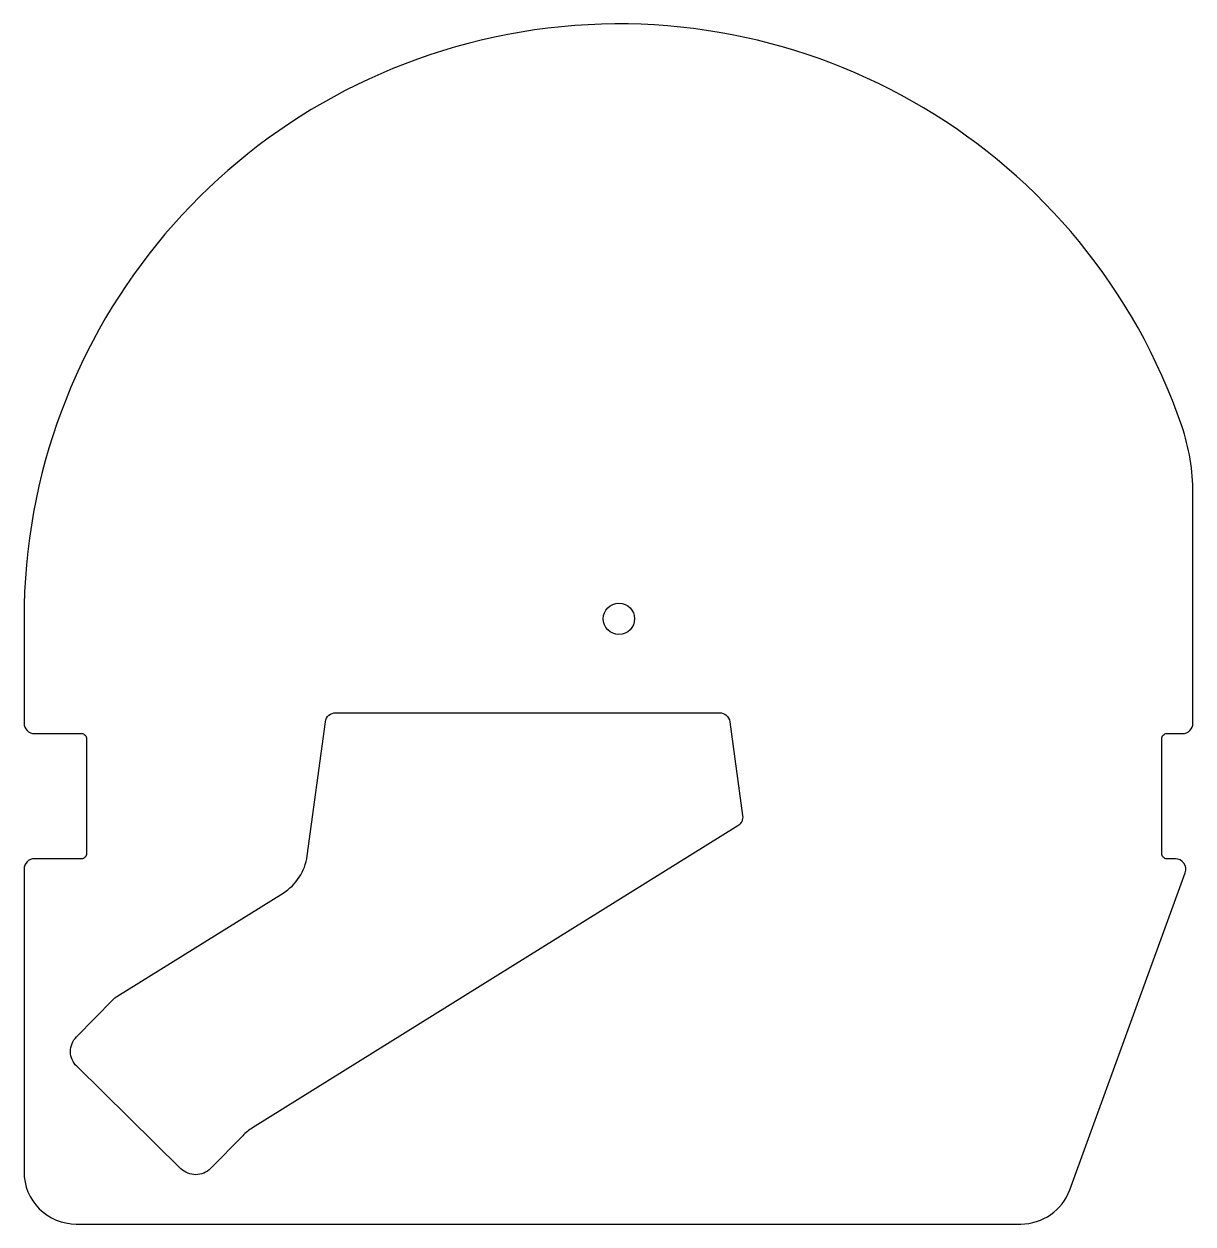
# Model space of a CAD drawing. Header units: millimetres. Extents: x -57 to 55, y -58 to 57.
import ezdxf

# ---------------------------------------------------------------- set-up
doc = ezdxf.new("R2010")
doc.units = ezdxf.units.MM

msp = doc.modelspace()

# ---------------------------------------------------------------- linework, layer by layer
for points in [[(-57, -53, 0.414214), (-52, -58), (38.5, -58, 0.315299), (43.2, -54.71), (54.25, -24.34, 0.520567), (53.31, -23), (52.5, -23, -0.414214), (52, -22.5), (52, -11.5, -0.414214), (52.5, -11), (54, -11, 0.414214), (55, -10), (55, 12, 0.082763), (53.92, 18.49, 0.847127), (-57, 0), (-57, -10, 0.414214), (-56, -11), (-51.5, -11, -0.414214), (-51, -11.5), (-51, -22.5, -0.414214), (-51.5, -23), (-56, -23, 0.414214), (-57, -24)], [(-35.12, -48.79, 0.059456), (-36.04, -49.54), (-39.13, -52.68, -0.414214), (-41.96, -52.7), (-51.95, -42.89, -0.414214), (-51.97, -40.06), (-48.47, -36.5, -0.059456), (-48.1, -36.2), (-32.18, -26.29, 0.223224), (-29.87, -22.73), (-28.12, -9.86, -0.375053), (-27.13, -9), (9.63, -9, -0.375053), (10.62, -9.86), (11.85, -18.86, -0.295569), (11.38, -19.85)]]:
    msp.add_lwpolyline(points, format="xyb", close=True)
msp.add_circle((0, 0), 1.5)

doc.saveas('drawing.dxf')
